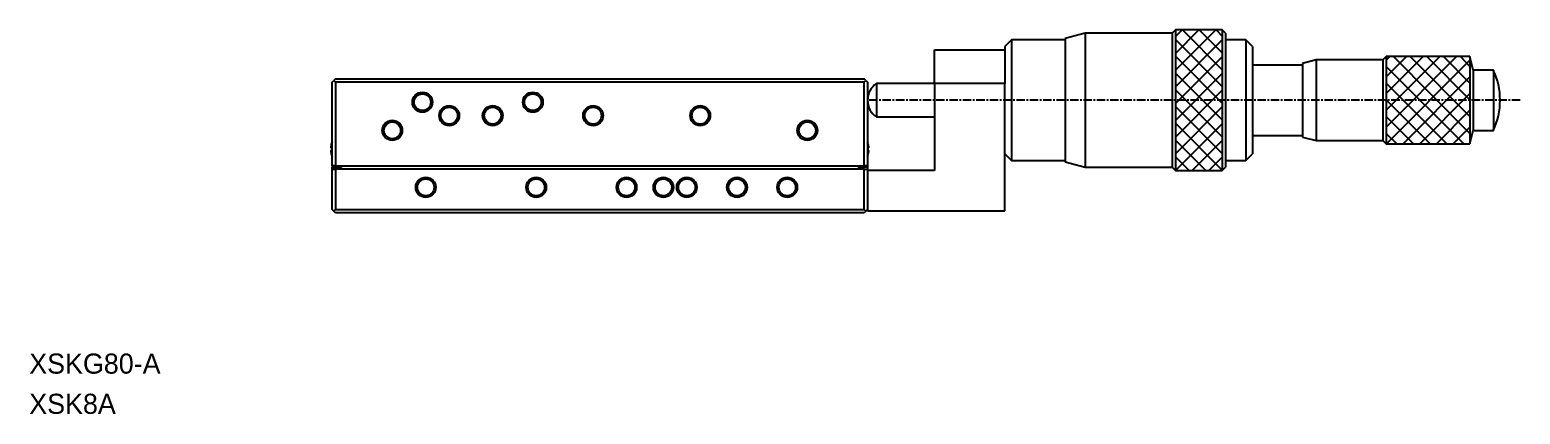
# Model space of a CAD drawing. Extents: x 921 to 1378, y 42 to 287.
# Drawn here: x 921 to 1143.7, y 42.3 to 99.7 of the extents above; entities that cross this region are included whole.
import ezdxf

# ---------------------------------------------------------------- set-up
doc = ezdxf.new("R2010")
doc.units = 0
doc.linetypes.add('CENTER', pattern=[2, 1.25, -0.25, 0.25, -0.25])
doc.layers.get('0').update_dxf_attribs({"linetype": 'CONTINUOUS'})
doc.layers.add('CENTER', color=1, linetype='CENTER')

msp = doc.modelspace()

# ---------------------------------------------------------------- linework, layer by layer
at = {"color": 7, "linetype": 'CONTINUOUS'}
for p, q in [((1067.7, 98.17), (1066.7, 97.17)), ((1075.7, 98.17), (1067.7, 98.17)), ((1067.7, 98.17), (1067.7, 80.17)), ((1078.7, 99.17), (1075.7, 98.37)), ((1075.7, 98.37), (1075.7, 79.97)), ((1091.7, 99.17), (1078.7, 99.17)), ((1078.7, 99.17), (1078.7, 79.17)), ((1092.2, 99.67), (1091.7, 99.17)), ((1091.7, 99.17), (1091.7, 79.17)), ((1099.2, 99.67), (1092.2, 99.67)), ((1092.2, 99.67), (1092.2, 78.67)), ((1099.7, 99.17), (1099.2, 99.67)), ((1099.2, 99.67), (1099.2, 78.67)), ((1099.7, 99.17), (1099.7, 79.17)), ((1102.7, 98.17), (1099.7, 98.17)), ((1103.7, 97.17), (1102.7, 98.17)), ((1102.7, 98.17), (1102.7, 80.17)), ((1056.2, 91.67), (1056.2, 96.67)), ((1056.2, 96.67), (1066.7, 96.67)), ((1066.7, 97.17), (1066.7, 96.67)), ((1066.7, 96.67), (1066.7, 91.67)), ((1103.7, 97.17), (1103.7, 81.17)), ((1111.2, 94.42), (1103.7, 94.42)), ((1113.2, 95.17), (1111.2, 94.67)), ((1111.2, 94.67), (1111.2, 83.67)), ((1123.2, 95.17), (1113.2, 95.17)), ((1113.2, 95.17), (1113.2, 83.17)), ((1123.7, 95.67), (1123.2, 95.17)), ((1123.2, 95.17), (1123.2, 83.17)), ((1136.2, 95.67), (1123.7, 95.67)), ((1123.7, 95.67), (1123.7, 82.67)), ((1136.7, 93.67), (1136.2, 95.67)), ((1136.2, 95.67), (1136.2, 82.67)), ((1139.69, 93.67), (1136.7, 93.67)), ((1136.7, 93.67), (1136.7, 84.67)), ((1139.69, 93.67), (1139.69, 84.67)), ((966.2, 91.87), (966.45, 92.12)), ((966.2, 79.37), (966.2, 91.87)), ((966.7, 92.37), (966.45, 92.12)), ((966.45, 92.12), (966.7, 91.87)), ((966.7, 92.37), (1045.7, 92.37)), ((1045.7, 91.87), (966.7, 91.87)), ((966.7, 91.87), (966.7, 79.37)), ((1045.95, 92.12), (1045.7, 92.37)), ((1045.7, 91.87), (1045.95, 92.12)), ((1045.7, 79.37), (1045.7, 91.87)), ((1045.95, 92.12), (1046.2, 91.87)), ((1046.2, 91.87), (1046.2, 79.37)), ((1056.2, 91.67), (1047.54, 91.67)), ((1047.54, 91.67), (1047.54, 86.67)), ((1056.2, 91.67), (1056.2, 88.17)), ((1066.7, 91.67), (1056.2, 91.67)), ((1066.7, 72.67), (1066.7, 91.67)), ((1056.2, 88.17), (1056.2, 78.67)), ((1047.54, 86.67), (1056.2, 86.67)), ((1136.2, 82.67), (1136.7, 84.67)), ((1136.7, 84.67), (1139.69, 84.67)), ((966.13, 82.76), (966.13, 82.76)), ((1046.27, 82.76), (1046.28, 82.76)), ((1103.7, 83.92), (1111.2, 83.92)), ((1111.2, 83.67), (1113.2, 83.17)), ((1113.2, 83.17), (1123.2, 83.17)), ((1123.2, 83.17), (1123.7, 82.67)), ((1123.7, 82.67), (1136.2, 82.67)), ((966.01, 82.05), (966.13, 82.05)), ((966.13, 81.69), (966.01, 81.69)), ((966.13, 82.05), (966.13, 81.69)), ((966.13, 80.98), (966.13, 80.98)), ((1046.27, 81.69), (1046.27, 82.05)), ((1046.27, 82.05), (1046.39, 82.05)), ((1046.39, 81.69), (1046.27, 81.69)), ((1046.28, 80.98), (1046.27, 80.98)), ((1066.7, 81.17), (1067.7, 80.17)), ((1067.7, 80.17), (1075.7, 80.17)), ((1099.7, 80.17), (1102.7, 80.17)), ((1102.7, 80.17), (1103.7, 81.17)), ((966.2, 79.37), (966.2, 79.17)), ((966.7, 79.37), (966.2, 79.37)), ((966.2, 78.87), (966.2, 79.17)), ((966.2, 79.17), (967.6, 79.17)), ((966.2, 78.87), (966.7, 78.87)), ((966.2, 72.87), (966.2, 78.87)), ((966.7, 79.37), (1045.7, 79.37)), ((1045.7, 78.87), (966.7, 78.87)), ((966.7, 78.87), (966.7, 72.87)), ((967.6, 79.37), (967.6, 79.17)), ((1044.8, 79.37), (1044.8, 79.17)), ((1046.2, 79.17), (1044.8, 79.17)), ((1046.2, 79.37), (1045.7, 79.37)), ((1045.7, 78.87), (1046.2, 78.87)), ((1045.7, 72.87), (1045.7, 78.87)), ((1046.2, 79.37), (1046.2, 79.17)), ((1046.2, 79.17), (1046.2, 78.87)), ((1046.2, 78.87), (1046.2, 72.87)), ((1056.2, 78.67), (1046.2, 78.67)), ((1075.7, 79.97), (1078.7, 79.17)), ((1078.7, 79.17), (1091.7, 79.17)), ((1091.7, 79.17), (1092.2, 78.67)), ((1092.2, 78.67), (1099.2, 78.67)), ((1099.2, 78.67), (1099.7, 79.17)), ((966.45, 72.62), (966.2, 72.87)), ((966.45, 72.62), (966.7, 72.87)), ((966.7, 72.37), (966.45, 72.62)), ((966.7, 72.87), (1045.7, 72.87)), ((1045.7, 72.37), (966.7, 72.37)), ((1045.7, 72.87), (1045.95, 72.62)), ((1045.95, 72.62), (1045.7, 72.37)), ((1046.2, 72.87), (1045.95, 72.62)), ((1046.2, 72.87), (1046.2, 72.67)), ((1046.2, 72.67), (1066.7, 72.67))]:
    msp.add_line(p, q, dxfattribs=at)
at = {"color": 3, "linetype": 'CONTINUOUS'}
for p, q in [((1092.2, 93.66), (1098.21, 99.67)), ((1092.2, 96.16), (1095.71, 99.67)), ((1092.2, 98.66), (1093.21, 99.67)), ((1092.2, 98.22), (1099.2, 91.22)), ((1092.2, 91.16), (1099.2, 98.16)), ((1093.26, 99.67), (1099.2, 93.72)), ((1095.76, 99.67), (1099.2, 96.22)), ((1098.26, 99.67), (1099.2, 98.72)), ((1092.2, 95.72), (1099.2, 88.72)), ((1092.2, 88.66), (1099.2, 95.66)), ((1123.7, 85.16), (1134.21, 95.67)), ((1123.7, 87.66), (1131.71, 95.67)), ((1123.7, 90.16), (1129.21, 95.67)), ((1123.7, 92.66), (1126.71, 95.67)), ((1123.7, 95.16), (1124.21, 95.67)), ((1123.7, 94.22), (1135.26, 82.67)), ((1123.71, 82.67), (1136.2, 95.16)), ((1124.76, 95.67), (1136.2, 84.22)), ((1127.26, 95.67), (1136.2, 86.72)), ((1129.76, 95.67), (1136.2, 89.22)), ((1132.26, 95.67), (1136.2, 91.72)), ((1134.76, 95.67), (1136.2, 94.22)), ((1092.2, 93.22), (1099.2, 86.22)), ((1092.2, 86.16), (1099.2, 93.16)), ((1123.7, 91.72), (1132.76, 82.67)), ((1126.21, 82.67), (1136.2, 92.66)), ((1092.2, 90.72), (1099.2, 83.72)), ((1092.2, 83.66), (1099.2, 90.66)), ((1123.7, 89.22), (1130.26, 82.67)), ((1128.71, 82.67), (1136.2, 90.16)), ((1092.2, 88.22), (1099.2, 81.22)), ((1092.2, 81.16), (1099.2, 88.16)), ((1131.21, 82.67), (1136.2, 87.66)), ((1092.2, 85.72), (1099.2, 78.72)), ((1092.21, 78.67), (1099.2, 85.66)), ((1123.7, 86.72), (1127.76, 82.67)), ((1133.71, 82.67), (1136.2, 85.16)), ((1092.2, 83.22), (1096.76, 78.67)), ((1094.71, 78.67), (1099.2, 83.16)), ((1123.7, 84.22), (1125.26, 82.67)), ((1092.2, 80.72), (1094.26, 78.67)), ((1097.21, 78.67), (1099.2, 80.66))]:
    msp.add_line(p, q, dxfattribs=at)
for centre in [(979.7, 88.87), (996.2, 88.87), (983.7, 86.87), (990.2, 86.87), (1005.2, 86.87), (1021.2, 86.87), (975.2, 84.67), (1037.2, 84.67), (980.2, 76.17), (996.7, 76.17), (1010.2, 76.17), (1015.7, 76.17), (1019.2, 76.17), (1026.7, 76.17), (1034.2, 76.17)]:
    msp.add_circle(centre, 1.5, dxfattribs=at)
at = {"color": 7, "linetype": 'CONTINUOUS'}
for centre in [(979.7, 88.87), (996.2, 88.87), (983.7, 86.87), (990.2, 86.87), (1005.2, 86.87), (1021.2, 86.87), (975.2, 84.67), (1037.2, 84.67), (980.2, 76.17), (996.7, 76.17), (1010.2, 76.17), (1015.7, 76.17), (1019.2, 76.17), (1026.7, 76.17), (1034.2, 76.17)]:
    msp.add_circle(centre, 1.25, dxfattribs=at)
for centre, radius, start, end in [((1130.2, 89.17), 10.5, 0, 25.3769), ((1049.2, 89.17), 3, 123.5573, 180), ((1049.2, 89.17), 3, 180, 236.4427), ((1130.2, 89.17), 10.5, 334.6231, 0), ((969.2, 81.87), 3.19, 163.8933, 176.7703), ((969.2, 81.87), 3.2, 159.6359, 163.8775), ((1043.2, 81.87), 3.2, 16.1225, 20.3641), ((1043.2, 81.87), 3.19, 3.2297, 16.1067), ((969.2, 81.87), 3.19, 183.2297, 196.1067), ((969.2, 81.87), 3.2, 196.1225, 200.3641), ((1043.2, 81.87), 3.2, 339.6359, 343.8775), ((1043.2, 81.87), 3.19, 343.8933, 356.7703)]:
    msp.add_arc(centre, radius, start, end, dxfattribs=at)
at = {"layer": 'CENTER', "color": 1, "linetype": 'CENTER'}
msp.add_line((1143.7, 89.17), (1046.2, 89.17), dxfattribs=at)

# ---------------------------------------------------------------- texts
at = {"color": 7, "linetype": 'CONTINUOUS'}
for s, p in [('XSKG80-A', (920.96, 48.37)), ('XSK8A', (920.96, 42.37))]:
    msp.add_text(s, height=3, dxfattribs=at).set_placement(p)

doc.saveas('drawing.dxf')
